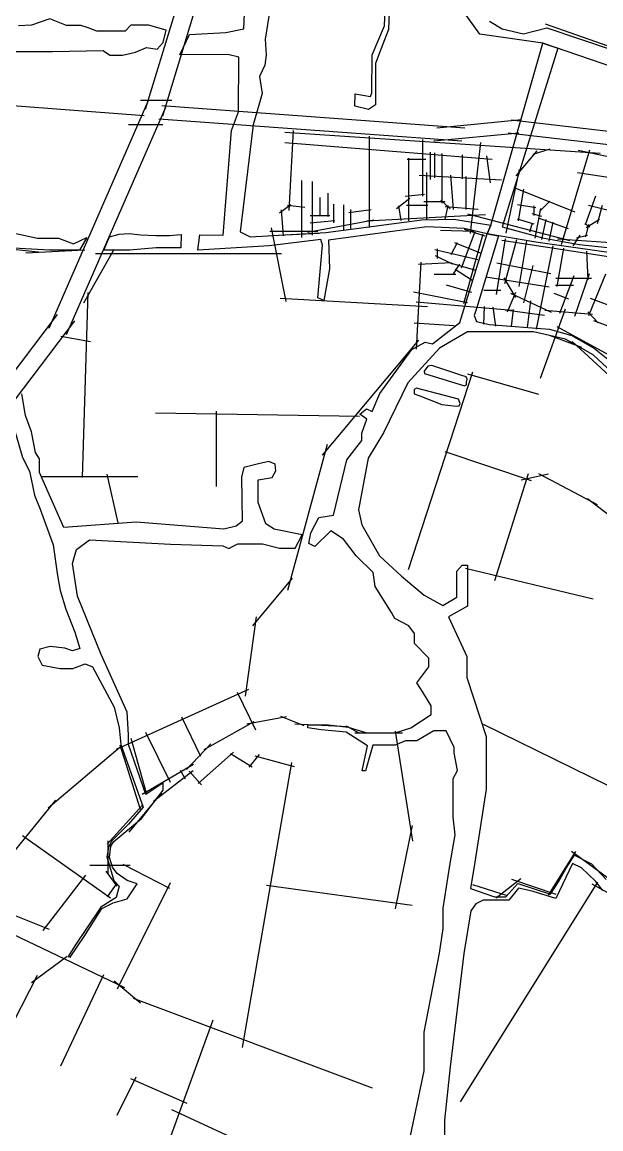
# Model space of a CAD drawing. Header units: metres. Extents: x -9189 to 477, y -25 to 5087.
# Drawn here: x -6931 to -5829, y 1258 to 3367 of the extents above; entities that cross this region are included whole.
import ezdxf

# ---------------------------------------------------------------- set-up
doc = ezdxf.new("R2010")
doc.units = ezdxf.units.M
doc.header["$MEASUREMENT"] = 0
doc.layers.add('水网', color=141, linetype='Continuous')
doc.layers.add('路网', color=2, linetype='Continuous')

msp = doc.modelspace()

# ---------------------------------------------------------------- linework, layer by layer
at = {"layer": '水网'}
for points in [[(-6228.5, 3488.8), (-6233.4, 3353.1), (-6251.5, 3305.6), (-6257.9, 3288.4), (-6257.9, 3209.4), (-6271.4, 3201), (-6297.7, 3207), (-6296.7, 3230.8), (-6267.7, 3225.8), (-6265.2, 3232.5), (-6264.2, 3304.8), (-6240.9, 3359.9), (-6235.1, 3502.8)], [(-6461.2, 3378.3), (-6468.2, 3334.7), (-6466.3, 3304.3), (-6468.8, 3285.3), (-6479, 3263.8), (-6473.9, 3231.5), (-6490.9, 3171.4), (-6515.5, 2967.7), (-6497, 2958.2), (-6352.6, 2966.5), (-6170.1, 2990.6), (-6109, 2991.9), (-6038.4, 2980.5), (-6045.6, 2963.7), (-6089.5, 2974), (-6160.5, 2977.1), (-6347.8, 2951.9), (-6345.9, 2897), (-6356.5, 2836.8), (-6368, 2841.7), (-6359.2, 2942.4), (-6362.3, 2953), (-6460.9, 2941.2), (-6596.7, 2932.4), (-6592.9, 2962.2), (-6547.9, 2961), (-6532.2, 3160.8), (-6519.1, 3196), (-6518.3, 3300.7), (-6539.5, 3305.5), (-6630.4, 3304.7), (-6612.4, 3343.5), (-6543.3, 3347.7), (-6508.8, 3354.6), (-6505.3, 3442.6)], [(-4642.7, 2882.5), (-5939.5, 3327.2), (-6059.3, 3344.4), (-6116.7, 3424.1)], [(-6041.4, 3368.8), (-6017.3, 3354.5), (-5976.3, 3345), (-5932.1, 3356.1), (-5690.6, 3274.9), (-5209.4, 3106.3), (-4947.8, 3018.7), (-4938.3, 3029.6), (-4949.3, 3064.1), (-4969.4, 3084.9), (-4992.8, 3136.7), (-4992.8, 3206.6), (-4945.7, 3337.5), (-4945.7, 3423.9)], [(-6948.9, 3311.5), (-6873, 3311.5), (-6776.8, 3312.9), (-6763.7, 3304), (-6739.8, 3304), (-6715.3, 3310.1), (-6694.3, 3318.9), (-6673.7, 3315.4), (-6662.1, 3328.3), (-6656.5, 3351.7), (-6690.6, 3361.4), (-6723.7, 3361.4), (-6734.6, 3350.2), (-6788.8, 3350.2), (-6805.4, 3356.1), (-6819.3, 3361), (-6846.7, 3361), (-6878.1, 3373.7), (-6913, 3361.2), (-6937.9, 3360.1)], [(-5805.8, 2927.2), (-5952.7, 2948.1), (-6045.6, 2963.7), (-6038.4, 2980.5), (-5939.5, 3327.2), (-5911.1, 3317.4), (-6016.9, 2977.3), (-5940.5, 2956.2), (-5870.7, 2943.2), (-5803.5, 2936.8)], [(-6942.7, 2964.5), (-6901.7, 2955.6), (-6861.5, 2955.6), (-6833.1, 2944.8), (-6807.8, 2956.9), (-6821.6, 2932.7), (-6878.9, 2932.7), (-6947.4, 2936.6)], [(-6764.6, 2958.4), (-6746.1, 2963.1), (-6727.3, 2964.4), (-6704.8, 2962.1), (-6676.3, 2960.7), (-6650.6, 2960.7), (-6628.2, 2962.4), (-6628.8, 2937), (-6675.8, 2937), (-6726.3, 2932.7), (-6775.2, 2932.7), (-6764.6, 2958.4)], [(-6202.6, 1193.6), (-6165.5, 1369), (-6165.5, 1442.9), (-6136.2, 1593.5), (-6129, 1640.4), (-6129, 1678.7), (-6116.9, 1760.3), (-6106.5, 1818.8), (-6110.3, 1852.6), (-6110.3, 1925.8), (-6102.1, 1941.3), (-6108.4, 1974.8), (-6108.4, 1985.4), (-6123.7, 2017), (-6147.4, 2017), (-6179.7, 1997.5), (-6200.8, 1997.5), (-6220.7, 1989.4), (-6238.7, 1989.4), (-6263.2, 1989.4), (-6277.4, 1940.6), (-6283.4, 1940.6), (-6273.2, 1988), (-6314.3, 2014.2), (-6361.7, 2018.5), (-6387, 2022.4), (-6387, 2028.6), (-6347.5, 2028.6), (-6310.5, 2024.1), (-6274.8, 2012.9), (-6220.9, 2012.9), (-6190.8, 2022.4), (-6152.1, 2048), (-6152.1, 2064.2), (-6168.2, 2090.8), (-6179.6, 2108.1), (-6156.4, 2138.7), (-6156.4, 2155.3), (-6184.1, 2183.4), (-6184.1, 2202), (-6194.4, 2217.2), (-6221.3, 2230.8), (-6228, 2242.6), (-6258.5, 2291.8), (-6262.3, 2318.8), (-6295, 2350.3), (-6319, 2382.2), (-6343, 2397.8), (-6373.4, 2368.2), (-6385.2, 2373.5), (-6381.4, 2394), (-6366.2, 2423.1), (-6338.4, 2428), (-6313, 2533.1), (-6284.1, 2570.3), (-6284.1, 2584), (-6274.6, 2610.7), (-6288, 2620.2), (-6275.4, 2630.1), (-6264.7, 2625.2), (-6250.2, 2659.6), (-6188.7, 2743.5), (-6163.6, 2757.6), (-6149.4, 2754.5), (-6097.9, 2795), (-6045.6, 2963.7), (-6024, 2960.1), (-6065.4, 2823.5), (-6070, 2808.5), (-6065.6, 2796.5), (-6041.7, 2790.9), (-5927, 2782.4), (-5884.2, 2769.8), (-5841.5, 2745.5), (-5793.8, 2707.4)], [(-5772.1, 2666.4), (-5843.5, 2733.3), (-5896.1, 2763.4), (-5957.2, 2777), (-6083.2, 2777.1), (-6136.4, 2745.9), (-6196.4, 2679.8), (-6243.1, 2584.6), (-6271.8, 2536.5), (-6290.6, 2437.8), (-6284.1, 2409.1), (-6250.3, 2350.1), (-6208.7, 2311.7), (-6165.3, 2275.6), (-6130, 2255.5), (-6103.6, 2271.8), (-6103.6, 2321), (-6093.2, 2332.3), (-6082.9, 2332.3), (-6082.9, 2254.3), (-6119.1, 2233.9), (-6084.4, 2158.5), (-6084.4, 2118.3), (-6047.5, 2006.2), (-6047.5, 1905.6), (-6069.1, 1766.3), (-6077.2, 1716.3), (-6031.4, 1700.4), (-6010, 1700.4), (-5987.2, 1726.2), (-5925, 1705.9), (-5909.5, 1729.1), (-5895.4, 1755.3), (-5879.3, 1780), (-5846.7, 1763.2), (-5818.9, 1733.5)], [(-6151, 2712.9), (-6158.5, 2711.6), (-6165.4, 2702.3), (-6164.9, 2697.9), (-6088.6, 2674.1), (-6085, 2676.1), (-6085, 2681.2), (-6083.5, 2687.2), (-6085.6, 2691.1), (-6095.8, 2694.7), (-6151, 2712.9)], [(-6946.8, 2595), (-6930.1, 2537.4), (-6917.1, 2511.9), (-6907.4, 2465.7), (-6896.4, 2439.2), (-6871.8, 2371.1), (-6863.9, 2312.7), (-6858.5, 2284.5), (-6848, 2248.4), (-6830.8, 2205), (-6820.9, 2173.6), (-6834.9, 2169), (-6849.8, 2174.3), (-6877.8, 2177.5), (-6897.5, 2172.5), (-6901.1, 2158.8), (-6892.7, 2141.9), (-6858.4, 2135.6), (-6834.3, 2135.6), (-6811, 2144.3), (-6797, 2138.8), (-6756, 2062), (-6746, 2022.8), (-6743, 1990.7), (-6700.8, 1871.7), (-6728.3, 1839), (-6760.6, 1806.7), (-6766.6, 1794.3), (-6769.9, 1776.7), (-6756.2, 1731.8), (-6746.4, 1720.6), (-6751.8, 1699.1), (-6781.4, 1680.8), (-6830.6, 1607.1), (-6843.2, 1587), (-6839.6, 1585.3), (-6812.8, 1624.8), (-6779, 1678.5), (-6757.7, 1689.4), (-6730.7, 1696.5), (-6711.8, 1725.4), (-6730.7, 1731.9), (-6750.1, 1744.7), (-6759, 1756.8), (-6764.6, 1775.6), (-6762.3, 1796.8), (-6756.5, 1806.2), (-6703.6, 1849.8), (-6662.1, 1903.9), (-6662.1, 1917.6), (-6695.7, 1895.8), (-6728.3, 1990.8), (-6728.3, 2009), (-6731.2, 2052.7), (-6780.7, 2162.3), (-6825.6, 2273.2), (-6835.2, 2335.8), (-6827.4, 2362.5), (-6802.4, 2380.5), (-6648.6, 2372.6), (-6548.7, 2369.6), (-6537.7, 2364.1), (-6529.1, 2368.7), (-6520.3, 2373.4), (-6473.2, 2373.4), (-6441.1, 2364.6), (-6411.3, 2364.6), (-6397.6, 2390.4), (-6451.3, 2401.2), (-6467.1, 2411), (-6481.5, 2452), (-6481.5, 2494.8), (-6455.1, 2499.7), (-6447.9, 2512), (-6449, 2525.1), (-6461.1, 2530.3), (-6480.9, 2525.4), (-6508.8, 2518.5), (-6513.4, 2500.3), (-6511.9, 2415.7), (-6523.7, 2406.7), (-6546.8, 2400.9), (-6714.1, 2414.7), (-6851.7, 2404.1), (-6881.4, 2471.5), (-6897.9, 2509.1), (-6897.9, 2534.9), (-6905.6, 2547.1), (-6913.4, 2586.7), (-6924.8, 2617.9), (-6931.3, 2658.8)], [(-6180.3, 2669.6), (-6184.3, 2667.1), (-6184.3, 2663.2), (-6184.3, 2659.2), (-6173.5, 2655), (-6131.7, 2638.7), (-6104.1, 2635.3), (-6099, 2636.2), (-6096.9, 2640.5), (-6100.4, 2648.7), (-6180.3, 2669.6)], [(-5825.5, 1712.8), (-5839.2, 1730.2), (-5865.9, 1755.7), (-5882.8, 1764.1), (-5914.6, 1697.3), (-5959.8, 1711.4), (-5985.9, 1717.3), (-6004.3, 1693.9), (-6053.4, 1693.9), (-6067.3, 1687), (-6076.8, 1673.8), (-6089.9, 1592.5), (-6115.7, 1376.4), (-6126.6, 1274.8), (-6126.6, 1213.3)]]:
    msp.add_lwpolyline(points, dxfattribs=at)
at = {"layer": '路网'}
for p, q in [((-6591.3, 3546.5), (-6696.5, 3200.7)), ((-6558.4, 3534.4), (-6663.9, 3187.8)), ((-5935, 3364.1), (-5574.8, 3236.3)), ((-6698.6, 3188.8), (-6974.6, 3209.9)), ((-6691.3, 3216), (-6879.8, 2783.7)), ((-6705.7, 3218.2), (-6645.8, 3218.2)), ((-6665, 3208.2), (-6088, 3165.9)), ((-6658.1, 3204.5), (-6846.9, 2771.6)), ((-6728.5, 3171.9), (-6663, 3171.9)), ((-6670.5, 3183.2), (-6093.5, 3140.9)), ((-6141.5, 3165.9), (-5979.9, 3181.5)), ((-6000.1, 3181), (-5588.1, 3133.6)), ((-6430.5, 3157.4), (-5830.2, 3117.8)), ((-6415.1, 3160.6), (-6422.9, 3008.3)), ((-6270, 3149.9), (-6270, 2975.8)), ((-6167.8, 3035.7), (-6167.8, 3143.5)), ((-6147, 3140.9), (-5985.4, 3156.5)), ((-6005.6, 3156), (-5593.7, 3108.6)), ((-6430.9, 3137.7), (-6036.2, 3106.1)), ((-6077, 2964.7), (-6057.4, 3138.1)), ((-5990.6, 3074.2), (-5950.6, 3121.9)), ((-5958, 3115.4), (-5925.4, 3125.8)), ((-5904, 2943.6), (-5850, 3124.1)), ((-5872.4, 3123), (-5216.1, 2987.5)), ((-6198.1, 3106), (-6162.2, 3106)), ((-6195, 2988.7), (-6195, 3107.9)), ((-6153.9, 3119.4), (-6153.9, 3067.6)), ((-6145.6, 3117.9), (-6145.6, 3070.7)), ((-6131.9, 3116.8), (-6131.9, 3022.2)), ((-6092.7, 3068.6), (-6092.7, 3114.4)), ((-6046.6, 3112.6), (-6039.6, 3061)), ((-6161.2, 3080.6), (-6161.2, 2990.6)), ((-6009.3, 2965.1), (-5983.8, 3086.7)), ((-5873.7, 3080.7), (-5625.9, 3043.7)), ((-6399, 3065.6), (-6399, 2957)), ((-6378.7, 3063.7), (-6378.7, 2961.1)), ((-6175.2, 3075.7), (-6018.5, 3066.8)), ((-6109.5, 3010.1), (-6114.8, 3075.6)), ((-6086.1, 3073.2), (-6086.1, 3010.1)), ((-6348.3, 2996.6), (-6348.3, 3041.1)), ((-6201.4, 3035.8), (-6165, 3039.4)), ((-5994.8, 3052), (-5878.5, 3005.7)), ((-5985.6, 2988.9), (-5975.5, 3048.7)), ((-6441.2, 3004.1), (-6419.6, 3019.8)), ((-6426, 3018.2), (-6392.8, 3014.9)), ((-6363.7, 2997.2), (-6363.7, 3033.3)), ((-6337.3, 2984.7), (-6337.3, 3020.3)), ((-6318.2, 2970.6), (-6318.2, 3019.4)), ((-6218.1, 3012.4), (-6192.9, 3031.8)), ((-6209.1, 2989.1), (-6214, 3017.4)), ((-6199.3, 3018.4), (-6158.5, 3018.4)), ((-6166.2, 3025.6), (-6125.7, 3025.6)), ((-6134, 3028), (-6115.8, 3011.6)), ((-6125.7, 2991.2), (-6119.8, 3018)), ((-6125.5, 3016.2), (-6062.6, 3010.7)), ((-5987.8, 3019.7), (-5952.6, 3013.7)), ((-5956.7, 3017.4), (-5956.7, 2999)), ((-5945.7, 3006.1), (-5926.5, 3026.2)), ((-5858.3, 2981.3), (-5838.8, 3036.2)), ((-5852.9, 3018.4), (-5771.3, 2997.7)), ((-5835.2, 2983.3), (-5826, 3018.4)), ((-6438, 3009.3), (-6434.1, 2959.7)), ((-6382.8, 2999), (-6345.4, 2999)), ((-6308.8, 3004.5), (-6266.4, 3010.2)), ((-6305.3, 2973.9), (-6305.3, 3010.5)), ((-6274.7, 2988.8), (-6048.6, 3000.7)), ((-6083.1, 3001.9), (-5888, 2951.2)), ((-5960.8, 3002.3), (-5942.1, 2997.5)), ((-5954.1, 2955.6), (-5943.3, 3012.2)), ((-6456.6, 2975), (-6429.1, 2835)), ((-6387.5, 2967), (-6261.6, 2990.6)), ((-6382.7, 2985), (-6335.4, 2989.1)), ((-5988.4, 2992.3), (-5956.9, 2983)), ((-5964.3, 2967.8), (-5959.5, 2985.1)), ((-5948.7, 2994.1), (-5891.4, 2973.8)), ((-5941.5, 2952.8), (-5933.5, 2991.4)), ((-5927.3, 2950), (-5920, 2986)), ((-5859.7, 2983.8), (-5849.9, 2977.1)), ((-5857.7, 2957.9), (-5851.7, 2981.9)), ((-5856.9, 2976.2), (-5831.4, 2991.5)), ((-6459.4, 2969.1), (-6368, 2968.6)), ((-6455.6, 2960.8), (-6365.4, 2964.8)), ((-6134.4, 2971.1), (-6071.2, 2968.6)), ((-6094.6, 2898.9), (-6068.2, 2968.5)), ((-6089.9, 2831), (-6053.2, 2964.1)), ((-6089.3, 2973), (-6050.1, 2960.2)), ((-6027.8, 2848.2), (-6010.8, 2954.3)), ((-6011.7, 2869), (-5989.3, 2953)), ((-5911.5, 2954.2), (-5801.5, 2946.7)), ((-5882.1, 2940.9), (-5868.7, 2961.6)), ((-5875.7, 2956.5), (-5854.3, 2961.3)), ((-7024.1, 2942.8), (-6895, 2928.6)), ((-6923.6, 2927.9), (-6811.7, 2933.6)), ((-6813.6, 2832.1), (-6756.8, 2932)), ((-6145, 2934), (-6063.1, 2914.8)), ((-6140.1, 2917.1), (-6140.1, 2935.1)), ((-6113.9, 2924.4), (-6102.2, 2947)), ((-6107.7, 2947), (-6058.8, 2927.5)), ((-6017.6, 2951.8), (-5771, 2914.1)), ((-5984.9, 2863.7), (-5970.3, 2951.4)), ((-5951.4, 2781.9), (-5919.7, 2940.9)), ((-5912, 2863.3), (-5899.6, 2936.7)), ((-6791.1, 2926.3), (-6436.8, 2926.3)), ((-6144.5, 2922.8), (-6111.9, 2906.5)), ((-5856.2, 2930.7), (-5853.6, 2876.3)), ((-6180, 2744.1), (-6171.1, 2909.8)), ((-6176.5, 2906), (-6113.6, 2909.3)), ((-6120.5, 2909.8), (-6067.8, 2894.7)), ((-6111.2, 2885.8), (-6097.4, 2906.2)), ((-6106.6, 2896.2), (-6074.3, 2875.6)), ((-6026.9, 2908.8), (-5924.2, 2888)), ((-5976, 2832.4), (-5958, 2903.4)), ((-6146.4, 2886.9), (-6105.2, 2886.9)), ((-6048, 2881.7), (-5927.4, 2862.7)), ((-6013.6, 2880.1), (-5991.8, 2842.8)), ((-5915, 2879.3), (-5846.6, 2879.3)), ((-5907.3, 2812.4), (-5879.6, 2884.2)), ((-5878.4, 2807.2), (-5850.8, 2888)), ((-5851.9, 2808.1), (-5819.8, 2887.4)), ((-6816, 2499.4), (-6805.2, 2852.3)), ((-6185.6, 2853.4), (-6083.1, 2833)), ((-6123.5, 2866.4), (-6075.5, 2852.9)), ((-6052.1, 2856.7), (-6019.3, 2856.7)), ((-6007, 2814.9), (-5991.2, 2852.5)), ((-6001.3, 2850.7), (-5923.6, 2814.6)), ((-5918.5, 2850.7), (-5890.8, 2840)), ((-5915.2, 2866.1), (-5880.9, 2866.1)), ((-6439.5, 2841.2), (-6159.1, 2825.3)), ((-6181, 2834.4), (-5998, 2818.3)), ((-5968.9, 2785.6), (-5962.3, 2835.9)), ((-5849.4, 2841.2), (-5765, 2809.3)), ((-6864.4, 2810.2), (-7266.2, 2279.2)), ((-6051.9, 2791.6), (-6050.5, 2825.1)), ((-6029.1, 2788), (-6034.4, 2824)), ((-6011.3, 2819.2), (-5936.7, 2808.7)), ((-5999.2, 2787), (-5995.4, 2819.5)), ((-5944, 2689), (-5896.1, 2820.9)), ((-5936, 2818.2), (-5845.3, 2811)), ((-5853.7, 2815.3), (-5834, 2794.1)), ((-6831.5, 2798.1), (-7233.3, 2267.1)), ((-6184.4, 2794.1), (-6108.4, 2789.1)), ((-5912.7, 2787.2), (-5814.2, 2733.4)), ((-5843.3, 2799), (-5595, 2705.6)), ((-6857.1, 2768.7), (-6800.6, 2758.5)), ((-5925.7, 2769.9), (-5866, 2748.2)), ((-6359.2, 2542), (-6175.9, 2761.4)), ((-5883.6, 2758.4), (-5636.3, 2530.7)), ((-6195.4, 2324.3), (-6072.7, 2701.2)), ((-6083.1, 2696.9), (-5948.1, 2658.6)), ((-6676.7, 2622.5), (-6288.4, 2616.5)), ((-6560.6, 2482.3), (-6560.6, 2626.2)), ((-6425.1, 2284.6), (-6349.6, 2562.8)), ((-6126.2, 2549.1), (-5961.8, 2493.9)), ((-6893.8, 2501.5), (-6710.9, 2501.5)), ((-6769.6, 2506.1), (-6749, 2413.4)), ((-6030.7, 2303.4), (-5967.1, 2507)), ((-5980.6, 2495.3), (-5928.7, 2506.5)), ((-5947.9, 2507.3), (-5836.4, 2448.1)), ((-5854.3, 2459.4), (-5653.5, 2305.5)), ((-6086.8, 2326.9), (-5843.6, 2268.6)), ((-6491.5, 2216.8), (-6416.2, 2307.7)), ((-6505.5, 2082.8), (-6484.9, 2233.8)), ((-6751.2, 1982.1), (-6499.5, 2096.4)), ((-6521.5, 2090.8), (-6486.3, 2018.7)), ((-6627.3, 2043.3), (-6591.3, 1968.6)), ((-6584.3, 1981.6), (-6489.1, 2034.4)), ((-6502.9, 2030.4), (-6427.4, 2044.2)), ((-6438.9, 2045.1), (-6394.4, 2027.1)), ((-6411.8, 2030.4), (-6310.2, 2024.9)), ((-6313.7, 2026.3), (-6288.3, 2012.4)), ((-6053.2, 2029.5), (-5529.2, 1771.9)), ((-6695.8, 2014.4), (-6649.3, 1919)), ((-6297.6, 2013.3), (-6206.6, 2013.3)), ((-6220.7, 2016.5), (-6187.6, 1806.6)), ((-6881.1, 1870.3), (-6745.1, 1985.6)), ((-6745.2, 1990.3), (-6705.9, 1867.5)), ((-6724.2, 2002.7), (-6694.3, 1896)), ((-6618.2, 1943.3), (-6571.7, 1992)), ((-6595.9, 1916.5), (-6528.3, 1976.2)), ((-6534.1, 1973.8), (-6493, 1948.3)), ((-6498.9, 1947.8), (-6478.8, 1971.8)), ((-6488.1, 1969.4), (-6413.1, 1948.8)), ((-6702.2, 1896.4), (-6604.9, 1953.2)), ((-6681.1, 1882.7), (-6605.2, 1941.5)), ((-6629.9, 1942.1), (-6620.7, 1925.6)), ((-6418.1, 1956.3), (-6511.7, 1413.6)), ((-6613, 1940), (-6589.5, 1914.1)), ((-6727.2, 1823.5), (-6664.9, 1898.9)), ((-7045.2, 1665), (-6866.5, 1884.8)), ((-6769.3, 1801), (-6702.1, 1874.5)), ((-6219.8, 1677.7), (-6187.6, 1836.5)), ((-6930, 1817.2), (-6762.7, 1698.8)), ((-6767.7, 1807.5), (-6767.7, 1743.7)), ((-5929, 1703.7), (-5877, 1787.1)), ((-5885.2, 1787.7), (-5799.7, 1725.6)), ((-6802.1, 1760.6), (-6725.3, 1760.6)), ((-6739.3, 1762.6), (-6650.1, 1717.2)), ((-7165.6, 1732.9), (-6736.3, 1527.6)), ((-6891, 1636.1), (-6809.8, 1741.9)), ((-6771.3, 1749.4), (-6750.9, 1720.9)), ((-6028.2, 1698.9), (-5981.7, 1735.8)), ((-5999.5, 1734.4), (-5914.7, 1705.7)), ((-6768.1, 1700.3), (-6749.9, 1726.6)), ((-6749.3, 1525.1), (-6648.6, 1728.1)), ((-6465.9, 1722.6), (-6188.1, 1684.6)), ((-6096.3, 1309.8), (-5835.1, 1728.4)), ((-6073.3, 1724.2), (-6007.7, 1703)), ((-5846.1, 1725.6), (-5804.9, 1702.3)), ((-7031.7, 1699.9), (-6879.7, 1638.8)), ((-6912.8, 1537.1), (-6845.2, 1587.2)), ((-6979.2, 1399.7), (-6901.7, 1551.1)), ((-6857.4, 1378.8), (-6775.5, 1552.6)), ((-6755.8, 1540.4), (-6705.3, 1498.5)), ((-6719.8, 1507.2), (-6264.8, 1336.6)), ((-6871.1, 632.3), (-6566.9, 1466.1)), ((-6749.8, 1284.4), (-6713.5, 1357.3)), ((-6724.5, 1354.6), (-6617.4, 1307.6)), ((-6646.8, 1295.3), (-6452.2, 1205.7))]:
    msp.add_line(p, q, dxfattribs=at)

doc.saveas('drawing.dxf')
